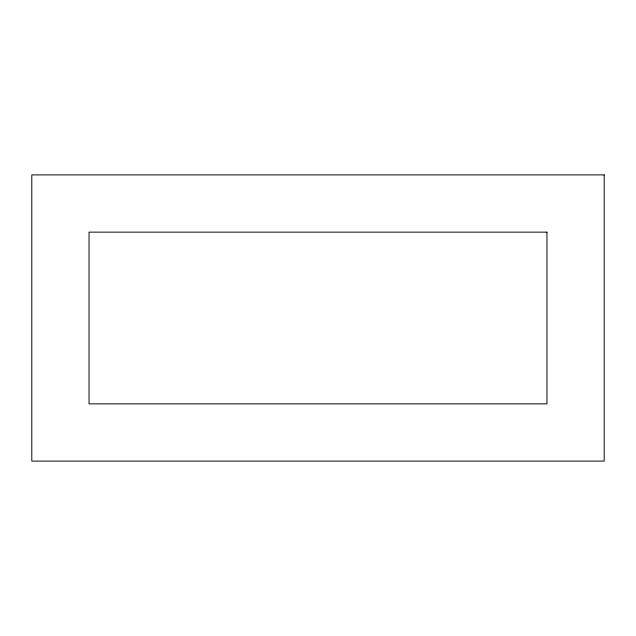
<?xml version="1.0" encoding="UTF-8"?>
<svg xmlns="http://www.w3.org/2000/svg" width="636" height="636" viewBox="0 0 636 636"><rect width="100%" height="100%" fill="white"/><g stroke="black" fill="none" stroke-linecap="round" stroke-linejoin="round"><path stroke-width="0.95" d="M604.2 174.9L31.8 174.9L31.8 461.1L604.2 461.1L604.2 174.9M546.96 232.14L89.04 232.14L89.04 403.86L546.96 403.86L546.96 232.14"/></g></svg>
